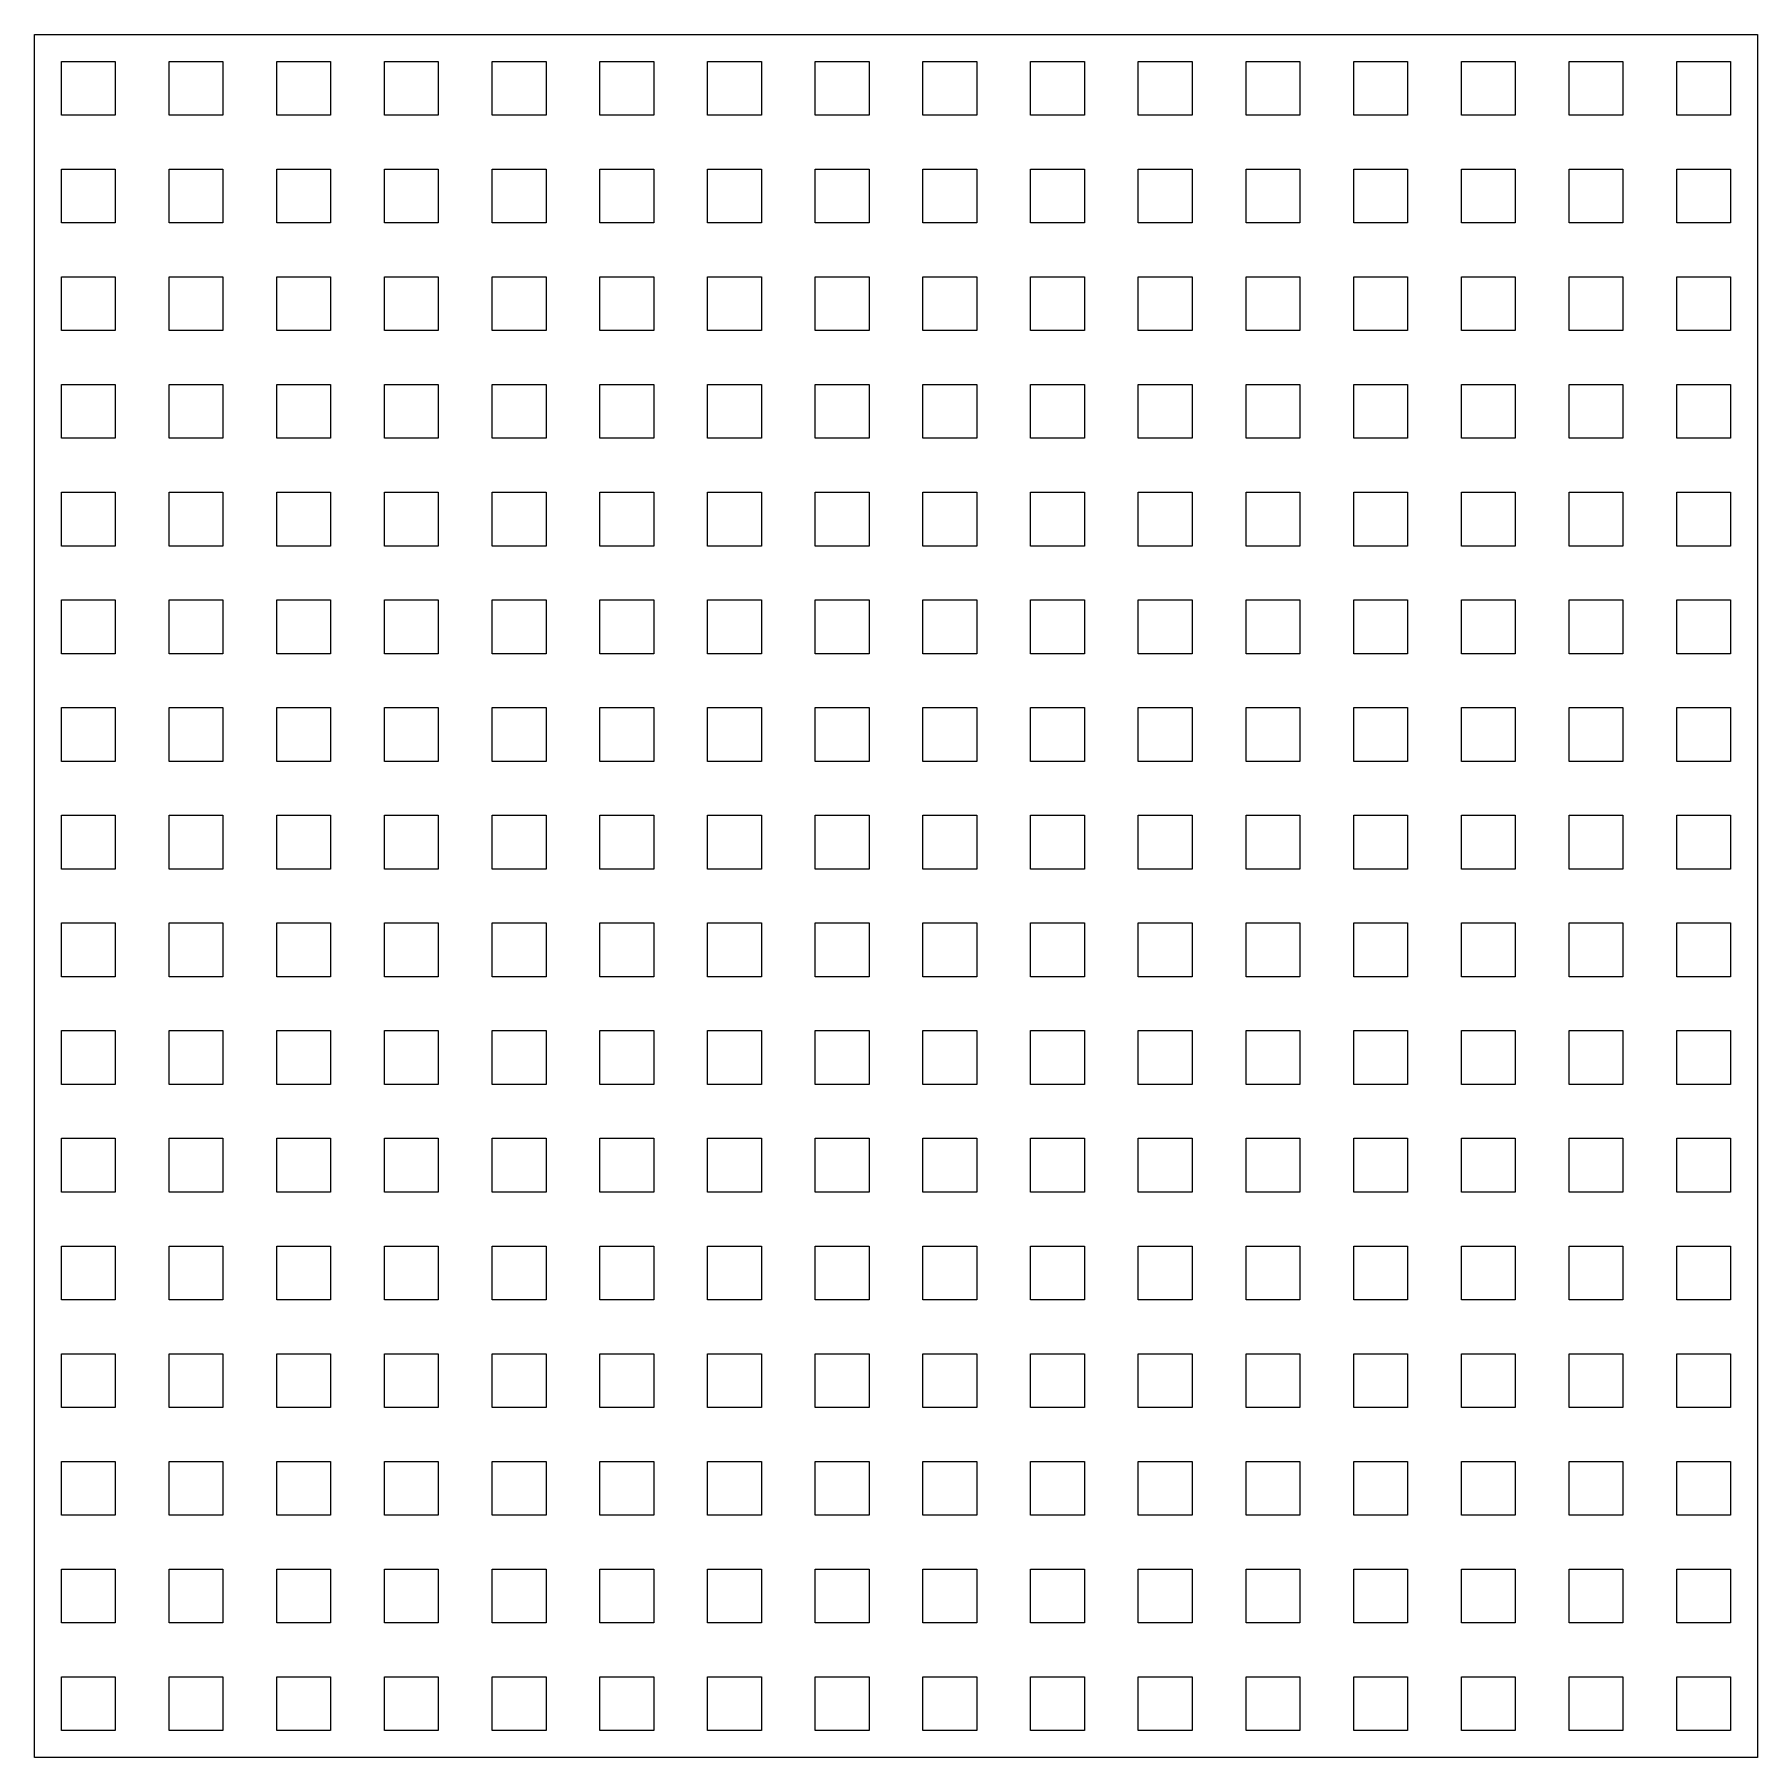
# Model space of a CAD drawing. Header units: millimetres. Extents: x 0 to 160, y 0 to 160.
import ezdxf

# ---------------------------------------------------------------- set-up
doc = ezdxf.new("R2010")
doc.units = ezdxf.units.MM
doc.layers.get('0').update_dxf_attribs({"linetype": 'CONTINUOUS'})

msp = doc.modelspace()

# ---------------------------------------------------------------- linework, layer by layer
for points in [[(160, 0), (0, 0), (0, 160), (160, 160)], [(7.5, 152.5), (2.5, 152.5), (2.5, 157.5), (7.5, 157.5)], [(17.5, 152.5), (12.5, 152.5), (12.5, 157.5), (17.5, 157.5)], [(27.5, 152.5), (22.5, 152.5), (22.5, 157.5), (27.5, 157.5)], [(37.5, 152.5), (32.5, 152.5), (32.5, 157.5), (37.5, 157.5)], [(47.5, 152.5), (42.5, 152.5), (42.5, 157.5), (47.5, 157.5)], [(57.5, 152.5), (52.5, 152.5), (52.5, 157.5), (57.5, 157.5)], [(67.5, 152.5), (62.5, 152.5), (62.5, 157.5), (67.5, 157.5)], [(77.5, 152.5), (72.5, 152.5), (72.5, 157.5), (77.5, 157.5)], [(87.5, 152.5), (82.5, 152.5), (82.5, 157.5), (87.5, 157.5)], [(97.5, 152.5), (92.5, 152.5), (92.5, 157.5), (97.5, 157.5)], [(107.5, 152.5), (102.5, 152.5), (102.5, 157.5), (107.5, 157.5)], [(117.5, 152.5), (112.5, 152.5), (112.5, 157.5), (117.5, 157.5)], [(127.5, 152.5), (122.5, 152.5), (122.5, 157.5), (127.5, 157.5)], [(137.5, 152.5), (132.5, 152.5), (132.5, 157.5), (137.5, 157.5)], [(147.5, 152.5), (142.5, 152.5), (142.5, 157.5), (147.5, 157.5)], [(157.5, 152.5), (152.5, 152.5), (152.5, 157.5), (157.5, 157.5)], [(7.5, 142.5), (2.5, 142.5), (2.5, 147.5), (7.5, 147.5)], [(17.5, 142.5), (12.5, 142.5), (12.5, 147.5), (17.5, 147.5)], [(27.5, 142.5), (22.5, 142.5), (22.5, 147.5), (27.5, 147.5)], [(37.5, 142.5), (32.5, 142.5), (32.5, 147.5), (37.5, 147.5)], [(47.5, 142.5), (42.5, 142.5), (42.5, 147.5), (47.5, 147.5)], [(57.5, 142.5), (52.5, 142.5), (52.5, 147.5), (57.5, 147.5)], [(67.5, 142.5), (62.5, 142.5), (62.5, 147.5), (67.5, 147.5)], [(77.5, 142.5), (72.5, 142.5), (72.5, 147.5), (77.5, 147.5)], [(87.5, 142.5), (82.5, 142.5), (82.5, 147.5), (87.5, 147.5)], [(97.5, 142.5), (92.5, 142.5), (92.5, 147.5), (97.5, 147.5)], [(107.5, 142.5), (102.5, 142.5), (102.5, 147.5), (107.5, 147.5)], [(117.5, 142.5), (112.5, 142.5), (112.5, 147.5), (117.5, 147.5)], [(127.5, 142.5), (122.5, 142.5), (122.5, 147.5), (127.5, 147.5)], [(137.5, 142.5), (132.5, 142.5), (132.5, 147.5), (137.5, 147.5)], [(147.5, 142.5), (142.5, 142.5), (142.5, 147.5), (147.5, 147.5)], [(157.5, 142.5), (152.5, 142.5), (152.5, 147.5), (157.5, 147.5)], [(7.5, 132.5), (2.5, 132.5), (2.5, 137.5), (7.5, 137.5)], [(17.5, 132.5), (12.5, 132.5), (12.5, 137.5), (17.5, 137.5)], [(27.5, 132.5), (22.5, 132.5), (22.5, 137.5), (27.5, 137.5)], [(37.5, 132.5), (32.5, 132.5), (32.5, 137.5), (37.5, 137.5)], [(47.5, 132.5), (42.5, 132.5), (42.5, 137.5), (47.5, 137.5)], [(57.5, 132.5), (52.5, 132.5), (52.5, 137.5), (57.5, 137.5)], [(67.5, 132.5), (62.5, 132.5), (62.5, 137.5), (67.5, 137.5)], [(77.5, 132.5), (72.5, 132.5), (72.5, 137.5), (77.5, 137.5)], [(87.5, 132.5), (82.5, 132.5), (82.5, 137.5), (87.5, 137.5)], [(97.5, 132.5), (92.5, 132.5), (92.5, 137.5), (97.5, 137.5)], [(107.5, 132.5), (102.5, 132.5), (102.5, 137.5), (107.5, 137.5)], [(117.5, 132.5), (112.5, 132.5), (112.5, 137.5), (117.5, 137.5)], [(127.5, 132.5), (122.5, 132.5), (122.5, 137.5), (127.5, 137.5)], [(137.5, 132.5), (132.5, 132.5), (132.5, 137.5), (137.5, 137.5)], [(147.5, 132.5), (142.5, 132.5), (142.5, 137.5), (147.5, 137.5)], [(157.5, 132.5), (152.5, 132.5), (152.5, 137.5), (157.5, 137.5)], [(7.5, 122.5), (2.5, 122.5), (2.5, 127.5), (7.5, 127.5)], [(17.5, 122.5), (12.5, 122.5), (12.5, 127.5), (17.5, 127.5)], [(27.5, 122.5), (22.5, 122.5), (22.5, 127.5), (27.5, 127.5)], [(37.5, 122.5), (32.5, 122.5), (32.5, 127.5), (37.5, 127.5)], [(47.5, 122.5), (42.5, 122.5), (42.5, 127.5), (47.5, 127.5)], [(57.5, 122.5), (52.5, 122.5), (52.5, 127.5), (57.5, 127.5)], [(67.5, 122.5), (62.5, 122.5), (62.5, 127.5), (67.5, 127.5)], [(77.5, 122.5), (72.5, 122.5), (72.5, 127.5), (77.5, 127.5)], [(87.5, 122.5), (82.5, 122.5), (82.5, 127.5), (87.5, 127.5)], [(97.5, 122.5), (92.5, 122.5), (92.5, 127.5), (97.5, 127.5)], [(107.5, 122.5), (102.5, 122.5), (102.5, 127.5), (107.5, 127.5)], [(117.5, 122.5), (112.5, 122.5), (112.5, 127.5), (117.5, 127.5)], [(127.5, 122.5), (122.5, 122.5), (122.5, 127.5), (127.5, 127.5)], [(137.5, 122.5), (132.5, 122.5), (132.5, 127.5), (137.5, 127.5)], [(147.5, 122.5), (142.5, 122.5), (142.5, 127.5), (147.5, 127.5)], [(157.5, 122.5), (152.5, 122.5), (152.5, 127.5), (157.5, 127.5)], [(7.5, 112.5), (2.5, 112.5), (2.5, 117.5), (7.5, 117.5)], [(17.5, 112.5), (12.5, 112.5), (12.5, 117.5), (17.5, 117.5)], [(27.5, 112.5), (22.5, 112.5), (22.5, 117.5), (27.5, 117.5)], [(37.5, 112.5), (32.5, 112.5), (32.5, 117.5), (37.5, 117.5)], [(47.5, 112.5), (42.5, 112.5), (42.5, 117.5), (47.5, 117.5)], [(57.5, 112.5), (52.5, 112.5), (52.5, 117.5), (57.5, 117.5)], [(67.5, 112.5), (62.5, 112.5), (62.5, 117.5), (67.5, 117.5)], [(77.5, 112.5), (72.5, 112.5), (72.5, 117.5), (77.5, 117.5)], [(87.5, 112.5), (82.5, 112.5), (82.5, 117.5), (87.5, 117.5)], [(97.5, 112.5), (92.5, 112.5), (92.5, 117.5), (97.5, 117.5)], [(107.5, 112.5), (102.5, 112.5), (102.5, 117.5), (107.5, 117.5)], [(117.5, 112.5), (112.5, 112.5), (112.5, 117.5), (117.5, 117.5)], [(127.5, 112.5), (122.5, 112.5), (122.5, 117.5), (127.5, 117.5)], [(137.5, 112.5), (132.5, 112.5), (132.5, 117.5), (137.5, 117.5)], [(147.5, 112.5), (142.5, 112.5), (142.5, 117.5), (147.5, 117.5)], [(157.5, 112.5), (152.5, 112.5), (152.5, 117.5), (157.5, 117.5)], [(7.5, 102.5), (2.5, 102.5), (2.5, 107.5), (7.5, 107.5)], [(17.5, 102.5), (12.5, 102.5), (12.5, 107.5), (17.5, 107.5)], [(27.5, 102.5), (22.5, 102.5), (22.5, 107.5), (27.5, 107.5)], [(37.5, 102.5), (32.5, 102.5), (32.5, 107.5), (37.5, 107.5)], [(47.5, 102.5), (42.5, 102.5), (42.5, 107.5), (47.5, 107.5)], [(57.5, 102.5), (52.5, 102.5), (52.5, 107.5), (57.5, 107.5)], [(67.5, 102.5), (62.5, 102.5), (62.5, 107.5), (67.5, 107.5)], [(77.5, 102.5), (72.5, 102.5), (72.5, 107.5), (77.5, 107.5)], [(87.5, 102.5), (82.5, 102.5), (82.5, 107.5), (87.5, 107.5)], [(97.5, 102.5), (92.5, 102.5), (92.5, 107.5), (97.5, 107.5)], [(107.5, 102.5), (102.5, 102.5), (102.5, 107.5), (107.5, 107.5)], [(117.5, 102.5), (112.5, 102.5), (112.5, 107.5), (117.5, 107.5)], [(127.5, 102.5), (122.5, 102.5), (122.5, 107.5), (127.5, 107.5)], [(137.5, 102.5), (132.5, 102.5), (132.5, 107.5), (137.5, 107.5)], [(147.5, 102.5), (142.5, 102.5), (142.5, 107.5), (147.5, 107.5)], [(157.5, 102.5), (152.5, 102.5), (152.5, 107.5), (157.5, 107.5)], [(7.5, 92.5), (2.5, 92.5), (2.5, 97.5), (7.5, 97.5)], [(17.5, 92.5), (12.5, 92.5), (12.5, 97.5), (17.5, 97.5)], [(27.5, 92.5), (22.5, 92.5), (22.5, 97.5), (27.5, 97.5)], [(37.5, 92.5), (32.5, 92.5), (32.5, 97.5), (37.5, 97.5)], [(47.5, 92.5), (42.5, 92.5), (42.5, 97.5), (47.5, 97.5)], [(57.5, 92.5), (52.5, 92.5), (52.5, 97.5), (57.5, 97.5)], [(67.5, 92.5), (62.5, 92.5), (62.5, 97.5), (67.5, 97.5)], [(77.5, 92.5), (72.5, 92.5), (72.5, 97.5), (77.5, 97.5)], [(87.5, 92.5), (82.5, 92.5), (82.5, 97.5), (87.5, 97.5)], [(97.5, 92.5), (92.5, 92.5), (92.5, 97.5), (97.5, 97.5)], [(107.5, 92.5), (102.5, 92.5), (102.5, 97.5), (107.5, 97.5)], [(117.5, 92.5), (112.5, 92.5), (112.5, 97.5), (117.5, 97.5)], [(127.5, 92.5), (122.5, 92.5), (122.5, 97.5), (127.5, 97.5)], [(137.5, 92.5), (132.5, 92.5), (132.5, 97.5), (137.5, 97.5)], [(147.5, 92.5), (142.5, 92.5), (142.5, 97.5), (147.5, 97.5)], [(157.5, 92.5), (152.5, 92.5), (152.5, 97.5), (157.5, 97.5)], [(7.5, 82.5), (2.5, 82.5), (2.5, 87.5), (7.5, 87.5)], [(17.5, 82.5), (12.5, 82.5), (12.5, 87.5), (17.5, 87.5)], [(27.5, 82.5), (22.5, 82.5), (22.5, 87.5), (27.5, 87.5)], [(37.5, 82.5), (32.5, 82.5), (32.5, 87.5), (37.5, 87.5)], [(47.5, 82.5), (42.5, 82.5), (42.5, 87.5), (47.5, 87.5)], [(57.5, 82.5), (52.5, 82.5), (52.5, 87.5), (57.5, 87.5)], [(67.5, 82.5), (62.5, 82.5), (62.5, 87.5), (67.5, 87.5)], [(77.5, 82.5), (72.5, 82.5), (72.5, 87.5), (77.5, 87.5)], [(87.5, 82.5), (82.5, 82.5), (82.5, 87.5), (87.5, 87.5)], [(97.5, 82.5), (92.5, 82.5), (92.5, 87.5), (97.5, 87.5)], [(107.5, 82.5), (102.5, 82.5), (102.5, 87.5), (107.5, 87.5)], [(117.5, 82.5), (112.5, 82.5), (112.5, 87.5), (117.5, 87.5)], [(127.5, 82.5), (122.5, 82.5), (122.5, 87.5), (127.5, 87.5)], [(137.5, 82.5), (132.5, 82.5), (132.5, 87.5), (137.5, 87.5)], [(147.5, 82.5), (142.5, 82.5), (142.5, 87.5), (147.5, 87.5)], [(157.5, 82.5), (152.5, 82.5), (152.5, 87.5), (157.5, 87.5)], [(7.5, 72.5), (2.5, 72.5), (2.5, 77.5), (7.5, 77.5)], [(17.5, 72.5), (12.5, 72.5), (12.5, 77.5), (17.5, 77.5)], [(27.5, 72.5), (22.5, 72.5), (22.5, 77.5), (27.5, 77.5)], [(37.5, 72.5), (32.5, 72.5), (32.5, 77.5), (37.5, 77.5)], [(47.5, 72.5), (42.5, 72.5), (42.5, 77.5), (47.5, 77.5)], [(57.5, 72.5), (52.5, 72.5), (52.5, 77.5), (57.5, 77.5)], [(67.5, 72.5), (62.5, 72.5), (62.5, 77.5), (67.5, 77.5)], [(77.5, 72.5), (72.5, 72.5), (72.5, 77.5), (77.5, 77.5)], [(87.5, 72.5), (82.5, 72.5), (82.5, 77.5), (87.5, 77.5)], [(97.5, 72.5), (92.5, 72.5), (92.5, 77.5), (97.5, 77.5)], [(107.5, 72.5), (102.5, 72.5), (102.5, 77.5), (107.5, 77.5)], [(117.5, 72.5), (112.5, 72.5), (112.5, 77.5), (117.5, 77.5)], [(127.5, 72.5), (122.5, 72.5), (122.5, 77.5), (127.5, 77.5)], [(137.5, 72.5), (132.5, 72.5), (132.5, 77.5), (137.5, 77.5)], [(147.5, 72.5), (142.5, 72.5), (142.5, 77.5), (147.5, 77.5)], [(157.5, 72.5), (152.5, 72.5), (152.5, 77.5), (157.5, 77.5)], [(7.5, 62.5), (2.5, 62.5), (2.5, 67.5), (7.5, 67.5)], [(17.5, 62.5), (12.5, 62.5), (12.5, 67.5), (17.5, 67.5)], [(27.5, 62.5), (22.5, 62.5), (22.5, 67.5), (27.5, 67.5)], [(37.5, 62.5), (32.5, 62.5), (32.5, 67.5), (37.5, 67.5)], [(47.5, 62.5), (42.5, 62.5), (42.5, 67.5), (47.5, 67.5)], [(57.5, 62.5), (52.5, 62.5), (52.5, 67.5), (57.5, 67.5)], [(67.5, 62.5), (62.5, 62.5), (62.5, 67.5), (67.5, 67.5)], [(77.5, 62.5), (72.5, 62.5), (72.5, 67.5), (77.5, 67.5)], [(87.5, 62.5), (82.5, 62.5), (82.5, 67.5), (87.5, 67.5)], [(97.5, 62.5), (92.5, 62.5), (92.5, 67.5), (97.5, 67.5)], [(107.5, 62.5), (102.5, 62.5), (102.5, 67.5), (107.5, 67.5)], [(117.5, 62.5), (112.5, 62.5), (112.5, 67.5), (117.5, 67.5)], [(127.5, 62.5), (122.5, 62.5), (122.5, 67.5), (127.5, 67.5)], [(137.5, 62.5), (132.5, 62.5), (132.5, 67.5), (137.5, 67.5)], [(147.5, 62.5), (142.5, 62.5), (142.5, 67.5), (147.5, 67.5)], [(157.5, 62.5), (152.5, 62.5), (152.5, 67.5), (157.5, 67.5)], [(7.5, 52.5), (2.5, 52.5), (2.5, 57.5), (7.5, 57.5)], [(17.5, 52.5), (12.5, 52.5), (12.5, 57.5), (17.5, 57.5)], [(27.5, 52.5), (22.5, 52.5), (22.5, 57.5), (27.5, 57.5)], [(37.5, 52.5), (32.5, 52.5), (32.5, 57.5), (37.5, 57.5)], [(47.5, 52.5), (42.5, 52.5), (42.5, 57.5), (47.5, 57.5)], [(57.5, 52.5), (52.5, 52.5), (52.5, 57.5), (57.5, 57.5)], [(67.5, 52.5), (62.5, 52.5), (62.5, 57.5), (67.5, 57.5)], [(77.5, 52.5), (72.5, 52.5), (72.5, 57.5), (77.5, 57.5)], [(87.5, 52.5), (82.5, 52.5), (82.5, 57.5), (87.5, 57.5)], [(97.5, 52.5), (92.5, 52.5), (92.5, 57.5), (97.5, 57.5)], [(107.5, 52.5), (102.5, 52.5), (102.5, 57.5), (107.5, 57.5)], [(117.5, 52.5), (112.5, 52.5), (112.5, 57.5), (117.5, 57.5)], [(127.5, 52.5), (122.5, 52.5), (122.5, 57.5), (127.5, 57.5)], [(137.5, 52.5), (132.5, 52.5), (132.5, 57.5), (137.5, 57.5)], [(147.5, 52.5), (142.5, 52.5), (142.5, 57.5), (147.5, 57.5)], [(157.5, 52.5), (152.5, 52.5), (152.5, 57.5), (157.5, 57.5)], [(7.5, 42.5), (2.5, 42.5), (2.5, 47.5), (7.5, 47.5)], [(17.5, 42.5), (12.5, 42.5), (12.5, 47.5), (17.5, 47.5)], [(27.5, 42.5), (22.5, 42.5), (22.5, 47.5), (27.5, 47.5)], [(37.5, 42.5), (32.5, 42.5), (32.5, 47.5), (37.5, 47.5)], [(47.5, 42.5), (42.5, 42.5), (42.5, 47.5), (47.5, 47.5)], [(57.5, 42.5), (52.5, 42.5), (52.5, 47.5), (57.5, 47.5)], [(67.5, 42.5), (62.5, 42.5), (62.5, 47.5), (67.5, 47.5)], [(77.5, 42.5), (72.5, 42.5), (72.5, 47.5), (77.5, 47.5)], [(87.5, 42.5), (82.5, 42.5), (82.5, 47.5), (87.5, 47.5)], [(97.5, 42.5), (92.5, 42.5), (92.5, 47.5), (97.5, 47.5)], [(107.5, 42.5), (102.5, 42.5), (102.5, 47.5), (107.5, 47.5)], [(117.5, 42.5), (112.5, 42.5), (112.5, 47.5), (117.5, 47.5)], [(127.5, 42.5), (122.5, 42.5), (122.5, 47.5), (127.5, 47.5)], [(137.5, 42.5), (132.5, 42.5), (132.5, 47.5), (137.5, 47.5)], [(147.5, 42.5), (142.5, 42.5), (142.5, 47.5), (147.5, 47.5)], [(157.5, 42.5), (152.5, 42.5), (152.5, 47.5), (157.5, 47.5)], [(7.5, 32.5), (2.5, 32.5), (2.5, 37.5), (7.5, 37.5)], [(17.5, 32.5), (12.5, 32.5), (12.5, 37.5), (17.5, 37.5)], [(27.5, 32.5), (22.5, 32.5), (22.5, 37.5), (27.5, 37.5)], [(37.5, 32.5), (32.5, 32.5), (32.5, 37.5), (37.5, 37.5)], [(47.5, 32.5), (42.5, 32.5), (42.5, 37.5), (47.5, 37.5)], [(57.5, 32.5), (52.5, 32.5), (52.5, 37.5), (57.5, 37.5)], [(67.5, 32.5), (62.5, 32.5), (62.5, 37.5), (67.5, 37.5)], [(77.5, 32.5), (72.5, 32.5), (72.5, 37.5), (77.5, 37.5)], [(87.5, 32.5), (82.5, 32.5), (82.5, 37.5), (87.5, 37.5)], [(97.5, 32.5), (92.5, 32.5), (92.5, 37.5), (97.5, 37.5)], [(107.5, 32.5), (102.5, 32.5), (102.5, 37.5), (107.5, 37.5)], [(117.5, 32.5), (112.5, 32.5), (112.5, 37.5), (117.5, 37.5)], [(127.5, 32.5), (122.5, 32.5), (122.5, 37.5), (127.5, 37.5)], [(137.5, 32.5), (132.5, 32.5), (132.5, 37.5), (137.5, 37.5)], [(147.5, 32.5), (142.5, 32.5), (142.5, 37.5), (147.5, 37.5)], [(157.5, 32.5), (152.5, 32.5), (152.5, 37.5), (157.5, 37.5)], [(7.5, 22.5), (2.5, 22.5), (2.5, 27.5), (7.5, 27.5)], [(17.5, 22.5), (12.5, 22.5), (12.5, 27.5), (17.5, 27.5)], [(27.5, 22.5), (22.5, 22.5), (22.5, 27.5), (27.5, 27.5)], [(37.5, 22.5), (32.5, 22.5), (32.5, 27.5), (37.5, 27.5)], [(47.5, 22.5), (42.5, 22.5), (42.5, 27.5), (47.5, 27.5)], [(57.5, 22.5), (52.5, 22.5), (52.5, 27.5), (57.5, 27.5)], [(67.5, 22.5), (62.5, 22.5), (62.5, 27.5), (67.5, 27.5)], [(77.5, 22.5), (72.5, 22.5), (72.5, 27.5), (77.5, 27.5)], [(87.5, 22.5), (82.5, 22.5), (82.5, 27.5), (87.5, 27.5)], [(97.5, 22.5), (92.5, 22.5), (92.5, 27.5), (97.5, 27.5)], [(107.5, 22.5), (102.5, 22.5), (102.5, 27.5), (107.5, 27.5)], [(117.5, 22.5), (112.5, 22.5), (112.5, 27.5), (117.5, 27.5)], [(127.5, 22.5), (122.5, 22.5), (122.5, 27.5), (127.5, 27.5)], [(137.5, 22.5), (132.5, 22.5), (132.5, 27.5), (137.5, 27.5)], [(147.5, 22.5), (142.5, 22.5), (142.5, 27.5), (147.5, 27.5)], [(157.5, 22.5), (152.5, 22.5), (152.5, 27.5), (157.5, 27.5)], [(7.5, 12.5), (2.5, 12.5), (2.5, 17.5), (7.5, 17.5)], [(17.5, 12.5), (12.5, 12.5), (12.5, 17.5), (17.5, 17.5)], [(27.5, 12.5), (22.5, 12.5), (22.5, 17.5), (27.5, 17.5)], [(37.5, 12.5), (32.5, 12.5), (32.5, 17.5), (37.5, 17.5)], [(47.5, 12.5), (42.5, 12.5), (42.5, 17.5), (47.5, 17.5)], [(57.5, 12.5), (52.5, 12.5), (52.5, 17.5), (57.5, 17.5)], [(67.5, 12.5), (62.5, 12.5), (62.5, 17.5), (67.5, 17.5)], [(77.5, 12.5), (72.5, 12.5), (72.5, 17.5), (77.5, 17.5)], [(87.5, 12.5), (82.5, 12.5), (82.5, 17.5), (87.5, 17.5)], [(97.5, 12.5), (92.5, 12.5), (92.5, 17.5), (97.5, 17.5)], [(107.5, 12.5), (102.5, 12.5), (102.5, 17.5), (107.5, 17.5)], [(117.5, 12.5), (112.5, 12.5), (112.5, 17.5), (117.5, 17.5)], [(127.5, 12.5), (122.5, 12.5), (122.5, 17.5), (127.5, 17.5)], [(137.5, 12.5), (132.5, 12.5), (132.5, 17.5), (137.5, 17.5)], [(147.5, 12.5), (142.5, 12.5), (142.5, 17.5), (147.5, 17.5)], [(157.5, 12.5), (152.5, 12.5), (152.5, 17.5), (157.5, 17.5)], [(7.5, 2.5), (2.5, 2.5), (2.5, 7.5), (7.5, 7.5)], [(17.5, 2.5), (12.5, 2.5), (12.5, 7.5), (17.5, 7.5)], [(27.5, 2.5), (22.5, 2.5), (22.5, 7.5), (27.5, 7.5)], [(37.5, 2.5), (32.5, 2.5), (32.5, 7.5), (37.5, 7.5)], [(47.5, 2.5), (42.5, 2.5), (42.5, 7.5), (47.5, 7.5)], [(57.5, 2.5), (52.5, 2.5), (52.5, 7.5), (57.5, 7.5)], [(67.5, 2.5), (62.5, 2.5), (62.5, 7.5), (67.5, 7.5)], [(77.5, 2.5), (72.5, 2.5), (72.5, 7.5), (77.5, 7.5)], [(87.5, 2.5), (82.5, 2.5), (82.5, 7.5), (87.5, 7.5)], [(97.5, 2.5), (92.5, 2.5), (92.5, 7.5), (97.5, 7.5)], [(107.5, 2.5), (102.5, 2.5), (102.5, 7.5), (107.5, 7.5)], [(117.5, 2.5), (112.5, 2.5), (112.5, 7.5), (117.5, 7.5)], [(127.5, 2.5), (122.5, 2.5), (122.5, 7.5), (127.5, 7.5)], [(137.5, 2.5), (132.5, 2.5), (132.5, 7.5), (137.5, 7.5)], [(147.5, 2.5), (142.5, 2.5), (142.5, 7.5), (147.5, 7.5)], [(157.5, 2.5), (152.5, 2.5), (152.5, 7.5), (157.5, 7.5)]]:
    msp.add_lwpolyline(points, close=True)

doc.saveas('drawing.dxf')
